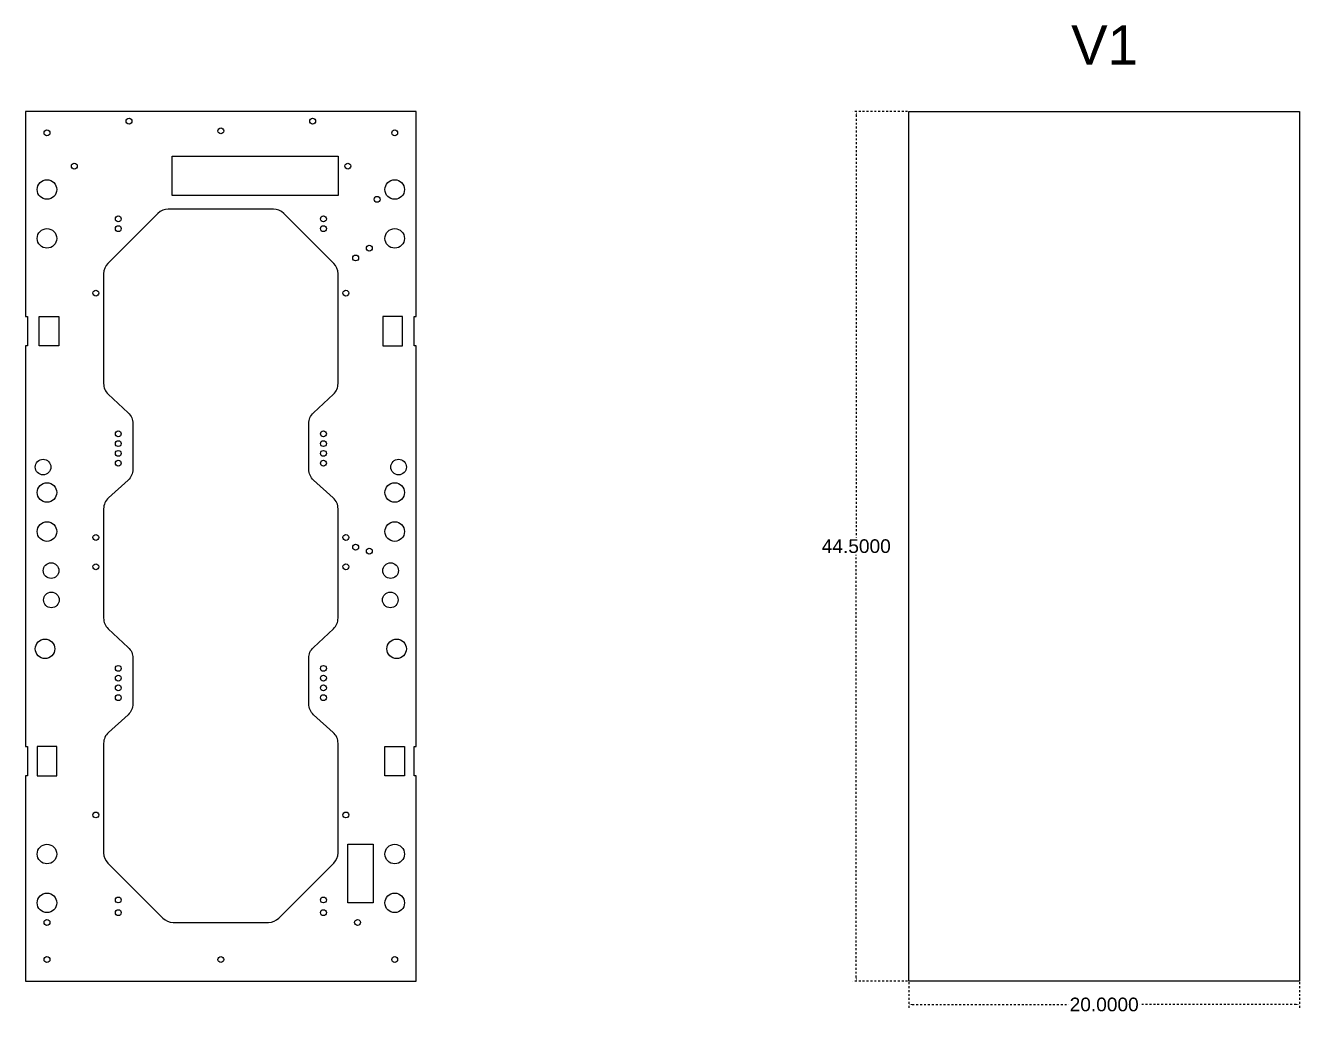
# Model space of a CAD drawing. Header units: millimetres. Extents: x 11 to 257, y 6 to 114.
# Drawn here: x 10.9 to 76.1, y 5.7 to 56.3 of the extents above; entities that cross this region are included whole.
import ezdxf

# ---------------------------------------------------------------- set-up
doc = ezdxf.new("R2010")
doc.units = ezdxf.units.MM
doc.header["$MEASUREMENT"] = 0
doc.linetypes.add('ACAD_ISO10W100', pattern=[18, 12, -3, 0, -3])
doc.layers.add('dim', color=90, linetype='ACAD_ISO10W100')
doc.layers.add('schita', color=50, linetype='Continuous')
doc.styles.get("Standard").update_dxf_attribs({"font": 'arial.ttf'})
doc.dimstyles.get("Standard").update_dxf_attribs({"dimtxt": 0.18, "dimasz": 0.18, "dimexe": 0.18, "dimexo": 0.0625, "dimgap": 0.09, "dimtad": 0, "dimtih": 1, "dimtoh": 1, "dimdec": 4, "dimzin": 0, "dimdsep": 46, "dimtxsty": 'Standard', "dimcen": 0.09, "dimadec": 0, "dimazin": 0, "dimtfac": 1, "dimtdec": 4, "dimtofl": 0, "dimtmove": 0, "dimatfit": 3, "dimfxl": 1, "dimtolj": 1, "dimtzin": 0, "dimarcsym": 0})

# ---------------------------------------------------------------- blocks, each defined once
blk = doc.blocks.new('*D1')
at = {"layer": 'Defpoints', "color": 0, "ltscale": 0.004, "transparency": 16777216}
for p in [(56.124, 51.874), (53.434, 7.374), (56.124, 7.374)]:
    blk.add_point(p, dxfattribs=at)
at = {"layer": 'dim', "color": 0, "lineweight": -2, "ltscale": 0.004, "transparency": 16777216}
for p, q in [((56.061, 51.874), (53.254, 51.874)), ((53.434, 51.694), (53.434, 30.071)), ((53.434, 7.554), (53.434, 29.177)), ((56.061, 7.374), (53.254, 7.374))]:
    blk.add_line(p, q, dxfattribs=at)
at = {"layer": 'dim', "color": 0, "ltscale": 0.004, "transparency": 16777216}
for points in [[(53.404, 51.694), (53.464, 51.694), (53.434, 51.874)], [(53.404, 7.554), (53.464, 7.554), (53.434, 7.374)]]:
    blk.add_solid(points, dxfattribs=at)
at = {"layer": 'dim', "color": 0, "ltscale": 0.004, "transparency": 16777216, "insert": (53.434, 29.624), "char_height": 0.7, "attachment_point": 5}
blk.add_mtext('\\A1;44.5000', dxfattribs=at)
blk = doc.blocks.new('*D2')
at = {"layer": 'Defpoints', "color": 0, "ltscale": 0.004, "transparency": 16777216}
for p in [(56.124, 7.374), (76.124, 7.374), (76.124, 6.173)]:
    blk.add_point(p, dxfattribs=at)
at = {"layer": 'dim', "color": 0, "lineweight": -2, "ltscale": 0.004, "transparency": 16777216}
for p, q in [((56.124, 7.312), (56.124, 5.993)), ((76.124, 7.312), (76.124, 5.993)), ((56.304, 6.173), (64.304, 6.173)), ((75.944, 6.173), (67.943, 6.173))]:
    blk.add_line(p, q, dxfattribs=at)
at = {"layer": 'dim', "color": 0, "ltscale": 0.004, "transparency": 16777216}
for points in [[(56.304, 6.203), (56.304, 6.143), (56.124, 6.173)], [(75.944, 6.203), (75.944, 6.143), (76.124, 6.173)]]:
    blk.add_solid(points, dxfattribs=at)
at = {"layer": 'dim', "color": 0, "ltscale": 0.004, "transparency": 16777216, "insert": (66.124, 6.173), "char_height": 0.7, "attachment_point": 5}
blk.add_mtext('\\A1;20.0000', dxfattribs=at)

msp = doc.modelspace()

# ---------------------------------------------------------------- linework, layer by layer
at = {"layer": 'schita', "ltscale": 0.05}
for points in [[(10.9087, 51.87403), (10.9087, 41.37403), (11.0087, 41.37403), (11.0087, 39.87403), (10.9087, 39.87403), (10.9087, 19.37403), (11.0087, 19.37403), (11.0087, 17.87403), (10.9087, 17.87403), (10.9087, 7.37403), (30.9087, 7.37403), (30.9087, 17.87403), (30.8087, 17.87403), (30.8087, 19.37403), (30.9087, 19.37403), (30.9087, 39.87403), (30.8087, 39.87403), (30.8087, 41.37403), (30.9087, 41.37403), (30.9087, 51.87403)], [(76.12363, 7.37403), (56.12363, 7.37403), (56.12363, 17.87403), (56.12363, 19.37403), (56.12363, 39.87403), (56.12363, 41.37403), (56.12363, 51.87403), (76.12363, 51.87403), (76.12363, 41.37403), (76.12363, 39.87403), (76.12363, 19.37403), (76.12363, 17.87403)], [(18.4087, 47.57403), (18.4087, 49.57403), (26.9087, 49.57403), (26.9087, 47.57403)], [(11.6087, 41.37403), (12.6087, 41.37403), (12.6087, 39.87403), (11.6087, 39.87403)], [(30.2087, 41.37403), (29.2087, 41.37403), (29.2087, 39.87403), (30.2087, 39.87403)], [(12.5087, 17.87403), (12.5087, 19.37403), (11.5087, 19.37403), (11.5087, 17.87403)], [(29.3087, 17.87403), (29.3087, 19.37403), (30.3087, 19.37403), (30.3087, 17.87403)], [(27.4087, 14.37403), (28.7087, 14.37403), (28.7087, 11.37403), (27.4087, 11.37403)]]:
    msp.add_lwpolyline(points, close=True, dxfattribs=at)
msp.add_lwpolyline([(20.9087, 10.37403), (23.34804, 10.37403, 0.19891237), (23.87837, 10.5937), (26.68903, 13.40436, 0.19891237), (26.9087, 13.93469), (26.9087, 19.54001, 0.21261488), (26.66043, 20.09748), (25.65698, 21.00058, -0.21261488), (25.4087, 21.55805), (25.4087, 23.89812, -0.2078862), (25.64696, 24.44641), (26.67044, 25.40165, 0.2078862), (26.9087, 25.94995), (26.9087, 31.54001, 0.21261488), (26.66043, 32.09748), (25.65698, 33.00058, -0.21261488), (25.4087, 33.55805), (25.4087, 35.89812, -0.2078862), (25.64696, 36.44641), (26.67044, 37.40165, 0.2078862), (26.9087, 37.94995), (26.9087, 43.56337, 0.19891237), (26.68903, 44.0937), (24.12837, 46.65436, 0.19891237), (23.59804, 46.87403), (20.9087, 46.87403), (18.21936, 46.87403, 0.19891237), (17.68903, 46.65436), (15.12837, 44.0937, 0.19891237), (14.9087, 43.56337), (14.9087, 37.94995, 0.2078862), (15.14696, 37.40165), (16.17044, 36.44641, -0.2078862), (16.4087, 35.89812), (16.4087, 33.55805, -0.21261488), (16.16043, 33.00058), (15.15698, 32.09748, 0.21261488), (14.9087, 31.54001), (14.9087, 25.94995, 0.2078862), (15.14696, 25.40165), (16.17044, 24.44641, -0.2078862), (16.4087, 23.89812), (16.4087, 21.55805, -0.21261488), (16.16043, 21.00058), (15.15698, 20.09748, 0.21261488), (14.9087, 19.54001), (14.9087, 13.93469, 0.19891237), (15.12837, 13.40436), (17.93903, 10.5937, 0.19891237), (18.46936, 10.37403)], format="xyb", close=True, dxfattribs=at)
for centre, radius in [((16.2087, 51.37403), 0.15), ((25.6087, 51.37403), 0.15), ((12.0087, 50.77403), 0.15), ((20.9087, 50.87403), 0.15), ((29.8087, 50.77403), 0.15), ((13.4087, 49.07403), 0.15), ((27.4087, 49.07403), 0.15), ((12.0087, 47.87403), 0.5), ((29.8087, 47.87403), 0.5), ((28.9087, 47.37403), 0.15), ((15.6587, 46.37403), 0.15), ((26.1587, 46.37403), 0.15), ((12.0087, 45.37403), 0.5), ((15.6587, 45.87403), 0.15), ((26.1587, 45.87403), 0.15), ((29.8087, 45.37403), 0.5), ((28.5087, 44.87403), 0.15), ((27.8087, 44.37403), 0.15), ((14.5087, 42.57403), 0.15), ((27.3087, 42.57403), 0.15), ((15.6587, 35.37403), 0.15), ((26.1587, 35.37403), 0.15), ((15.6587, 34.87403), 0.15), ((26.1587, 34.87403), 0.15), ((11.8087, 33.67403), 0.4), ((15.6587, 34.37403), 0.15), ((15.6587, 33.87403), 0.15), ((26.1587, 34.37403), 0.15), ((26.1587, 33.87403), 0.15), ((30.0087, 33.67403), 0.4), ((12.0087, 32.37403), 0.5), ((29.8087, 32.37403), 0.5), ((12.0087, 30.37403), 0.5), ((29.8087, 30.37403), 0.5), ((14.5087, 30.07403), 0.15), ((27.3087, 30.07403), 0.15), ((27.8087, 29.57403), 0.15), ((28.5087, 29.37403), 0.15), ((12.21993, 28.37498), 0.4), ((14.5087, 28.57403), 0.15), ((27.3087, 28.57403), 0.15), ((29.59747, 28.37498), 0.4), ((12.23341, 26.87504), 0.4), ((29.58399, 26.87504), 0.4), ((11.9087, 24.37403), 0.5), ((29.9087, 24.37403), 0.5), ((15.6587, 23.37403), 0.15), ((26.1587, 23.37403), 0.15), ((15.6587, 22.87403), 0.15), ((26.1587, 22.87403), 0.15), ((15.6587, 22.37403), 0.15), ((26.1587, 22.37403), 0.15), ((15.6587, 21.87403), 0.15), ((26.1587, 21.87403), 0.15), ((14.5087, 15.87403), 0.15), ((27.3087, 15.87403), 0.15), ((12.0087, 13.87403), 0.5), ((29.8087, 13.87403), 0.5), ((12.0087, 11.37403), 0.5), ((29.8087, 11.37403), 0.5), ((15.6587, 11.52403), 0.15), ((26.1587, 11.52403), 0.15), ((12.0087, 10.37403), 0.15), ((15.6587, 10.87403), 0.15), ((26.1587, 10.87403), 0.15), ((27.9087, 10.37403), 0.15), ((12.0087, 8.47403), 0.15), ((29.8087, 8.47403), 0.15)]:
    msp.add_circle(centre, radius, dxfattribs=at)
at = {"layer": 'schita', "ltscale": 0.005}
msp.add_circle((20.9087, 8.47403), 0.15, dxfattribs=at)

# ---------------------------------------------------------------- texts
at = {"layer": 'schita', "ltscale": 0.05, "insert": (64.43589, 56.26837), "char_height": 2, "attachment_point": 1}
msp.add_mtext_dynamic_manual_height_columns('V1', width=0.9034193, gutter_width=1, heights=[0.27163], dxfattribs=at)

# ---------------------------------------------------------------- dimensions: what is measured, and where the dimension line sits
at = {"layer": 'dim', "ltscale": 0.004}
dim = msp.add_linear_dim(base=(53.43386, 7.37403), p1=(56.12363, 51.87403), p2=(56.12363, 7.37403), angle=90, dimstyle='Standard', override={"dimtxt": 0.7}, dxfattribs=at)
dim.commit()
dim.dimension.update_dxf_attribs({"geometry": '*D1', "text_midpoint": (53.43386, 29.62403)})
dim = msp.add_linear_dim(base=(76.12363, 6.17347), p1=(56.12363, 7.37403), p2=(76.12363, 7.37403), dimstyle='Standard', override={"dimtxt": 0.7}, dxfattribs=at)
dim.commit()
dim.dimension.update_dxf_attribs({"geometry": '*D2', "text_midpoint": (66.12363, 6.17347), "dimtype": 160})

doc.saveas('drawing.dxf')
